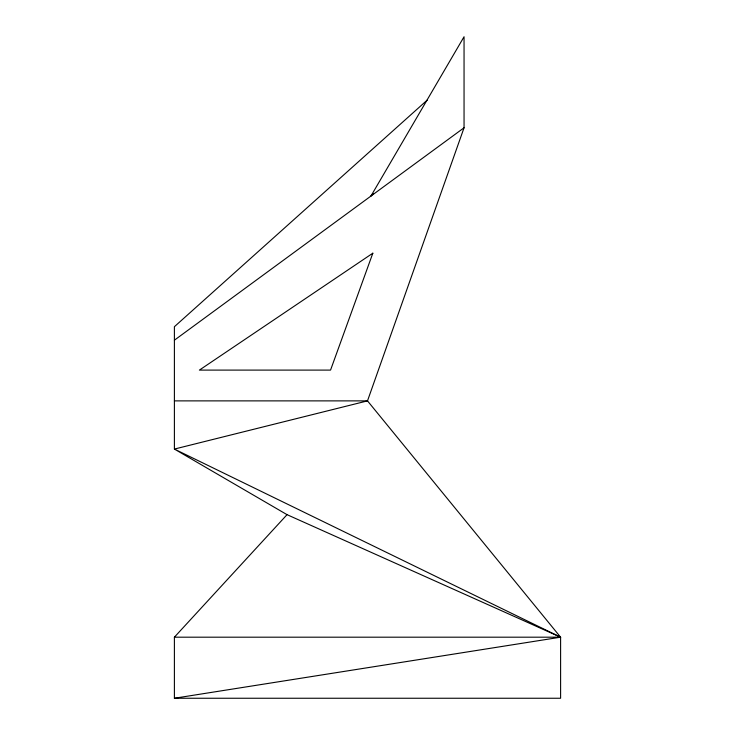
<?xml version="1.0" encoding="UTF-8"?>
<svg xmlns="http://www.w3.org/2000/svg" width="735" height="735" viewBox="0 0 735 735"><rect width="100%" height="100%" fill="white"/><g stroke="black" fill="none" stroke-linecap="round" stroke-linejoin="round"><path stroke-width="1.1" d="M373.297 193.571L370.945 196.052L464.051 36.75L464.051 127.78L367.5 400.878L174.397 449.076L174.397 326.707L427.311 100.024M174.397 637.19L287.045 514.665L560.603 637.19L560.603 698.25L174.397 698.25L174.397 637.19L560.603 637.19L367.5 400.878L174.397 400.878M174.397 340.195L464.051 127.78M174.397 698.25L560.603 637.19L174.397 449.076L287.045 514.665M372.838 253.189L330.548 370.1L199.396 370.1L372.838 253.189"/></g></svg>
